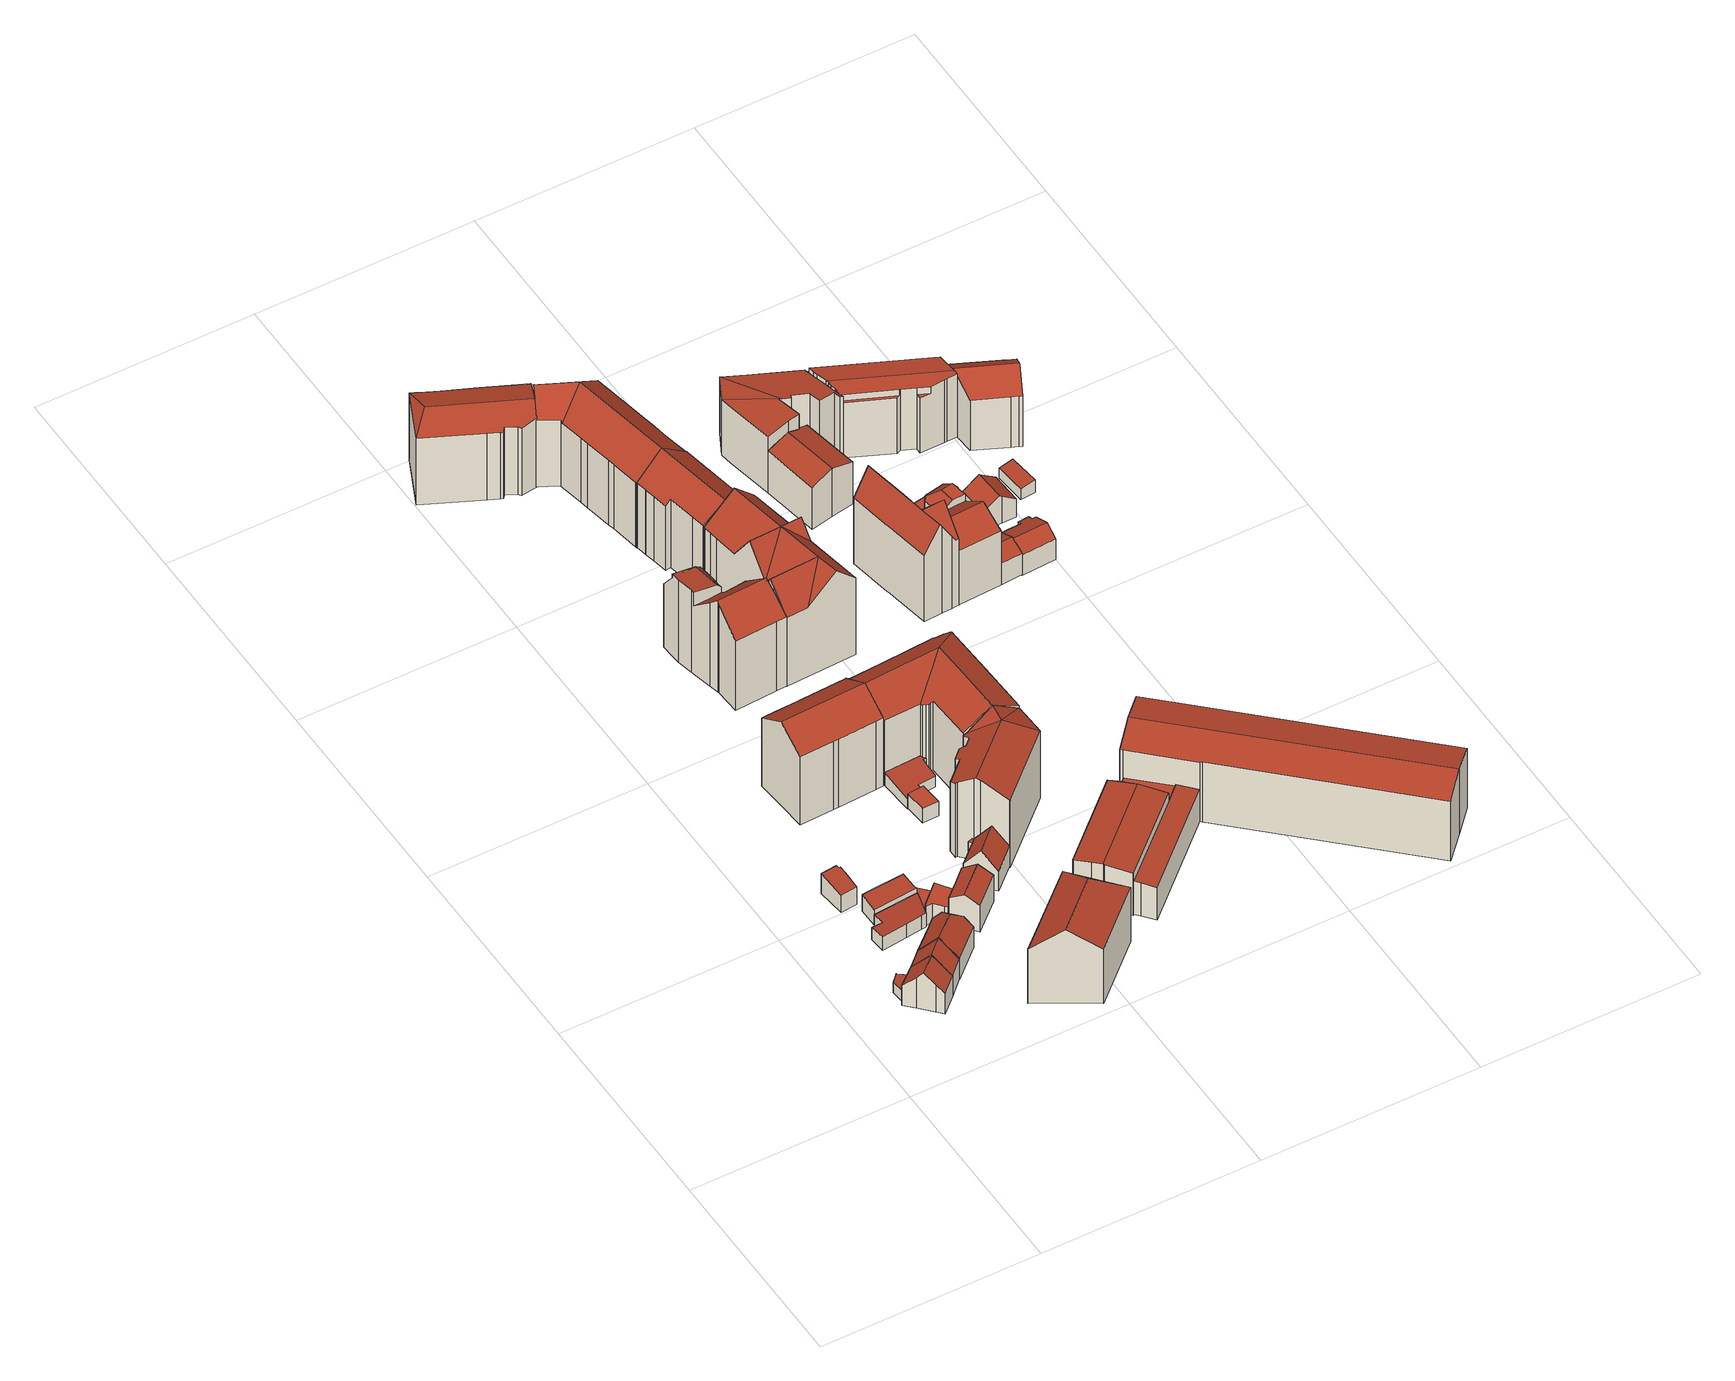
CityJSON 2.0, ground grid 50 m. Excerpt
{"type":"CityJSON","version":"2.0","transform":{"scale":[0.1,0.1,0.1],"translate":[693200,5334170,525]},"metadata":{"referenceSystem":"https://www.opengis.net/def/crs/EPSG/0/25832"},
"CityObjects":{
"building1":{"type":"Building","attributes":{"Gemeindeschluessel":"09162000","HoeheDach":"529.646","HoeheGrund":"526.430","Methode":"1000","NiedrigsteTraufeDesGebaeudes":"529.158","Geometrietyp2DReferenz":"3000","function":"31001_2000","roofType":"1000","measuredHeight":3.22},"geometry":[{"type":"MultiSurface","lod":"2","boundaries":[[[0,1,2,3,4,5,6]],[[7,2,1,8]],[[3,2,7,9,10,4]],[[8,1,0,11]],[[6,5,4,10,12,13]],[[11,0,6,13]],[[8,11,13,12,10,9,7]]],"semantics":{"surfaces":[{"type":"RoofSurface"},{"type":"WallSurface"},{"type":"GroundSurface"}],"values":[0,1,1,1,1,1,2]}}]},
"building2":{"type":"Building","attributes":{"Gemeindeschluessel":"09162000","HoeheDach":"536.609","HoeheGrund":"526.480","Methode":"1000","NiedrigsteTraufeDesGebaeudes":"531.897","Geometrietyp2DReferenz":"3000","function":"31001_1000","roofType":"3100","measuredHeight":10.13,"storeysAboveGround":2},"geometry":[{"type":"MultiSurface","lod":"2","boundaries":[[[14,15,16,17,18,19]],[[20,21,22,23,16,15,14,24]],[[25,26,21,20,24,27]],[[28,29,30,26,25,27,19,18,17,31,32]],[[33,34,35,23,22]],[[30,29,33,22,21,26]],[[27,24,14,19]],[[35,32,31,17,16,23]],[[32,35,34,28]],[[28,34,33,29]]],"semantics":{"surfaces":[{"type":"WallSurface"},{"type":"RoofSurface"},{"type":"GroundSurface"}],"values":[0,1,0,2,1,0,0,0,0,0]}}]},
"building3":{"type":"Building","attributes":{"Gemeindeschluessel":"09162000","HoeheDach":"536.903","HoeheGrund":"526.520","Methode":"1000","NiedrigsteTraufeDesGebaeudes":"532.028","Geometrietyp2DReferenz":"3000","function":"31001_1000","roofType":"3100","measuredHeight":10.38,"storeysAboveGround":2},"geometry":[{"type":"MultiSurface","lod":"2","boundaries":[[[36,37,38,39,40,41]],[[42,41,40,43,44]],[[32,45,17,46,39,38,37]],[[35,36,41,42]],[[45,32,35,42,44,17]],[[37,36,35,32]],[[17,44,43,46]],[[46,43,40,39]]],"semantics":{"surfaces":[{"type":"WallSurface"},{"type":"RoofSurface"},{"type":"GroundSurface"}],"values":[0,1,2,1,0,0,0,0]}}]},
"building4":{"type":"Building","attributes":{"Gemeindeschluessel":"09162000","HoeheDach":"531.760","HoeheGrund":"526.200","Methode":"1000","NiedrigsteTraufeDesGebaeudes":"531.027","Geometrietyp2DReferenz":"3000","function":"31001_2000","roofType":"1000","measuredHeight":5.56},"geometry":[{"type":"MultiSurface","lod":"2","boundaries":[[[47,48,49,50]],[[51,52,53,54,55,56,49,48]],[[57,47,50,58,59,60,61,62]],[[53,52,62,61,60,54]],[[56,55,54,60,59,58]],[[57,51,48,47]],[[50,49,56,58]],[[62,52,51,57]]],"semantics":{"surfaces":[{"type":"WallSurface"},{"type":"RoofSurface"},{"type":"GroundSurface"}],"values":[0,1,2,0,0,0,0,0]}}]},
"building5":{"type":"Building","attributes":{"Gemeindeschluessel":"09162000","HoeheDach":"536.890","HoeheGrund":"526.455","Methode":"2000","NiedrigsteTraufeDesGebaeudes":"532.142","Geometrietyp2DReferenz":"3000","function":"31001_1000","roofType":"3300","measuredHeight":10.44,"storeysAboveGround":2},"geometry":[{"type":"MultiSurface","lod":"2","boundaries":[[[63,64,65,66]],[[67,68,63,66]],[[67,69,70,71,68]],[[72,73,74,75]],[[74,73,76,77]],[[71,70,78,79]],[[40,72,75,39]],[[72,40,80,79,78,76,73]],[[63,68,71,79,80,64]],[[65,39,75,74,77,69,67,66]],[[65,64,80,40,39]],[[69,77,76,78,70]]],"semantics":{"surfaces":[{"type":"WallSurface"},{"type":"RoofSurface"},{"type":"GroundSurface"}],"values":[0,0,0,0,0,1,0,1,1,2,0,0]}}]},
"building6":{"type":"Building","attributes":{"Gemeindeschluessel":"09162000","HoeheDach":"530.063","HoeheGrund":"526.260","Methode":"2000","NiedrigsteTraufeDesGebaeudes":"529.186","Geometrietyp2DReferenz":"3000","function":"31001_2000","roofType":"1000","measuredHeight":3.8},"geometry":[{"type":"MultiSurface","lod":"2","boundaries":[[[81,82,83,84]],[[85,86,82,81]],[[87,88,89,90]],[[91,92,93,94]],[[95,96,88,87]],[[86,89,88,96,97,98,93,92,83,82]],[[90,89,86,85]],[[84,83,92,91]],[[94,93,98,99]],[[81,84,91,94,99,100,95,87,90,85]],[[99,98,97,100]],[[100,97,96,95]]],"semantics":{"surfaces":[{"type":"WallSurface"},{"type":"RoofSurface"},{"type":"GroundSurface"}],"values":[0,0,0,0,0,1,0,0,0,2,0,0]}}]},
"building7":{"type":"Building","attributes":{"Gemeindeschluessel":"09162000","HoeheDach":"530.983","HoeheGrund":"526.450","Methode":"2000","NiedrigsteTraufeDesGebaeudes":"530.486","Geometrietyp2DReferenz":"3000","function":"31001_2000","roofType":"1000","measuredHeight":4.53},"geometry":[{"type":"MultiSurface","lod":"2","boundaries":[[[101,102,103,104,105,106]],[[107,108,109,110,103,102,101,111]],[[109,108,112,113,114,110]],[[115,116,106,105,104,114,113,112]],[[111,101,106,116]],[[116,115,112,108,107,111]],[[104,103,110,114]]],"semantics":{"surfaces":[{"type":"WallSurface"},{"type":"RoofSurface"},{"type":"GroundSurface"}],"values":[0,1,0,2,0,0,0]}}]},
"building8":{"type":"Building","attributes":{"Gemeindeschluessel":"09162000","HoeheDach":"529.460","HoeheGrund":"526.640","Methode":"2000","NiedrigsteTraufeDesGebaeudes":"529.460","Geometrietyp2DReferenz":"3000","function":"31001_1000","roofType":"1000","measuredHeight":2.82},"geometry":[{"type":"MultiSurface","lod":"2","boundaries":[[[117,118,119,120]],[[120,119,121,122]],[[123,124,125,126,127,128]],[[118,129,127,126,125,121,119]],[[122,121,125,124]],[[120,122,124,123,128,130,117]],[[129,118,117,130,128,127]]],"semantics":{"surfaces":[{"type":"WallSurface"},{"type":"RoofSurface"},{"type":"GroundSurface"}],"values":[0,0,0,1,0,2,0]}}]},
"building9":{"type":"Building","attributes":{"Gemeindeschluessel":"09162000","HoeheDach":"531.850","HoeheGrund":"526.590","Methode":"2000","NiedrigsteTraufeDesGebaeudes":"531.850","Geometrietyp2DReferenz":"3000","function":"31001_1000","roofType":"1000","measuredHeight":5.26,"storeysAboveGround":2},"geometry":[{"type":"MultiSurface","lod":"2","boundaries":[[[131,132,133,120]],[[134,135,136,137]],[[138,139,140,141,136,135,142,143,133,132]],[[137,136,141,144]],[[131,145,146,139,138,132]],[[133,143,142,117,147,120]],[[117,142,135,134]],[[144,141,140,148]],[[137,144,148,146,145,131,120,147,117,134]],[[148,140,139,146]]],"semantics":{"surfaces":[{"type":"WallSurface"},{"type":"RoofSurface"},{"type":"GroundSurface"}],"values":[0,0,1,0,0,0,0,0,2,0]}}]},
"building10":{"type":"Building","attributes":{"Gemeindeschluessel":"09162000","HoeheDach":"536.000","HoeheGrund":"526.670","Methode":"2000","NiedrigsteTraufeDesGebaeudes":"533.998","Geometrietyp2DReferenz":"3000","function":"31001_1000","roofType":"3100","measuredHeight":9.33,"storeysAboveGround":2},"geometry":[{"type":"MultiSurface","lod":"2","boundaries":[[[149,150,151,152]],[[153,154,155,151,150]],[[156,157,158,159,160,161]],[[162,163,156,161,164,153,150,149]],[[157,156,163,162,149,152,165,166,158]],[[164,161,160,159,154,153]],[[152,151,155,165]],[[154,159,158,166,165,155]]],"semantics":{"surfaces":[{"type":"WallSurface"},{"type":"RoofSurface"},{"type":"GroundSurface"}],"values":[0,1,0,0,2,1,0,0]}}]},
"building11":{"type":"Building","attributes":{"Gemeindeschluessel":"09162000","HoeheDach":"547.080","HoeheGrund":"526.710","Methode":"2000","NiedrigsteTraufeDesGebaeudes":"541.735","Geometrietyp2DReferenz":"3000","function":"31001_1000","roofType":"3200","measuredHeight":20.37,"storeysAboveGround":5},"geometry":[{"type":"MultiSurface","lod":"2","boundaries":[[[167,168,169,170]],[[171,172,168,167]],[[173,174,172,175,176]],[[177,170,169,173,176,178]],[[174,168,172]],[[178,176,175,179]],[[169,168,174,173]],[[172,171,179,175]],[[170,177,178,179,171,167]]],"semantics":{"surfaces":[{"type":"WallSurface"},{"type":"RoofSurface"},{"type":"GroundSurface"}],"values":[0,0,1,0,1,0,1,0,2]}}]},
"building12":{"type":"Building","attributes":{"Gemeindeschluessel":"09162000","HoeheDach":"549.164","HoeheGrund":"525.960","Methode":"1000","NiedrigsteTraufeDesGebaeudes":"544.907","Geometrietyp2DReferenz":"3000","function":"31001_1000","roofType":"3100","measuredHeight":23.2,"storeysAboveGround":7},"geometry":[{"type":"MultiSurface","lod":"2","boundaries":[[[180,181,182,183,184,185,186,187]],[[188,187,186,185,189,190,191,192,193,194]],[[195,191,190,196]],[[197,198,199,200]],[[190,189,185,184,201,196]],[[200,199,202,203]],[[202,199,198,204,180,187,188]],[[205,192,191,195]],[[206,193,192,205]],[[181,180,204,207]],[[208,194,193,206]],[[207,197,200,203,209,208,206,205,195,196,201,184,183,182,181]],[[209,203,202,188,194,208]],[[207,204,198,197]]],"semantics":{"surfaces":[{"type":"WallSurface"},{"type":"RoofSurface"},{"type":"GroundSurface"}],"values":[0,1,0,0,0,0,1,0,0,0,0,2,0,0]}}]},
"building13":{"type":"Building","attributes":{"Gemeindeschluessel":"09162000","HoeheDach":"536.670","HoeheGrund":"526.610","Methode":"2000","NiedrigsteTraufeDesGebaeudes":"532.106","Geometrietyp2DReferenz":"3000","function":"31001_1000","roofType":"3100","measuredHeight":10.06,"storeysAboveGround":2},"geometry":[{"type":"MultiSurface","lod":"2","boundaries":[[[210,211,212,213]],[[214,215,210,213,216,217,218,219]],[[213,212,220,216]],[[221,222,223,224]],[[222,219,218,217,225,223]],[[215,214,221,224,211,210]],[[216,220,225,217]],[[219,222,221,214]],[[224,223,225,220,212,211]]],"semantics":{"surfaces":[{"type":"WallSurface"},{"type":"GroundSurface"},{"type":"RoofSurface"}],"values":[0,1,0,2,0,0,0,0,2]}}]},
"building14":{"type":"Building","attributes":{"Gemeindeschluessel":"09162000","HoeheDach":"531.960","HoeheGrund":"526.660","Methode":"3100","NiedrigsteTraufeDesGebaeudes":"531.960","Geometrietyp2DReferenz":"3000","function":"31001_2000","roofType":"1000","measuredHeight":5.3},"geometry":[{"type":"MultiSurface","lod":"2","boundaries":[[[226,227,228,229]],[[226,229,230,231]],[[229,228,232,230]],[[228,227,233,232]],[[230,232,233,231]],[[227,226,231,233]]],"semantics":{"surfaces":[{"type":"RoofSurface"},{"type":"WallSurface"},{"type":"GroundSurface"}],"values":[0,1,1,1,2,1]}}]},
"building15":{"type":"Building","attributes":{"Gemeindeschluessel":"09162000","HoeheDach":"530.156","HoeheGrund":"526.170","Methode":"1000","NiedrigsteTraufeDesGebaeudes":"530.156","Geometrietyp2DReferenz":"3000","function":"31001_2000","roofType":"1000","measuredHeight":3.99,"storeysAboveGround":1},"geometry":[{"type":"MultiSurface","lod":"2","boundaries":[[[234,235,236,237,238,239]],[[234,239,240,241,242,235]],[[239,238,243,240]],[[238,237,236,244,245,243]],[[240,243,245,241]],[[244,236,235,242,241,245]]],"semantics":{"surfaces":[{"type":"WallSurface"},{"type":"GroundSurface"},{"type":"RoofSurface"}],"values":[0,1,0,2,0,0]}}]},
"building16":{"type":"Building","attributes":{"Gemeindeschluessel":"09162000","HoeheDach":"528.887","HoeheGrund":"526.710","Methode":"3100","NiedrigsteTraufeDesGebaeudes":"528.887","Geometrietyp2DReferenz":"3000","function":"31001_2000","roofType":"1000","measuredHeight":2.18},"geometry":[{"type":"MultiSurface","lod":"2","boundaries":[[[246,247,248,249]],[[250,246,249,251]],[[252,247,246,250,253]],[[253,250,251,254]],[[254,251,249,248,255]],[[252,253,254,255]],[[247,252,255,248]]],"semantics":{"surfaces":[{"type":"WallSurface"},{"type":"RoofSurface"},{"type":"GroundSurface"}],"values":[0,0,1,0,2,0,0]}}]},
"building17":{"type":"Building","attributes":{"Gemeindeschluessel":"09162000","HoeheDach":"550.960","HoeheGrund":"525.850","Methode":"2000","NiedrigsteTraufeDesGebaeudes":"543.455","Geometrietyp2DReferenz":"3000","function":"31001_1000","roofType":"3100","measuredHeight":25.11,"storeysAboveGround":5},"geometry":[{"type":"MultiSurface","lod":"2","boundaries":[[[256,257,258,259,260]],[[259,258,261,262,263,264,265,260]],[[266,267,268,269]],[[270,271,272,273]],[[274,275,276,277]],[[270,273,278,279,280,281,282,283,284,285,265,264,263,262,286,274,277,287,266,269,288,289,290,291,292,293]],[[288,294,295,289]],[[292,296,297,293]],[[298,299,300,301,302,303,304,305]],[[280,279,306,307,308,281]],[[283,309,310,284]],[[310,309,305,304,303,257,311]],[[256,311,257]],[[269,268,294,288]],[[303,302,276,275,312,261,258,257]],[[293,297,271,270]],[[274,286,262,261,312,275]],[[273,272,313,278]],[[285,284,310,311,256,260,265]],[[291,314,296,292]],[[308,307,315,295,294,268,267,301,300,299,298]],[[306,313,272,271,297,296,314,315,307]],[[314,291,290,289,295,315]],[[282,281,308,298,305,309,283]],[[301,267,266,287,277,276,302]],[[278,313,306,279]]],"semantics":{"surfaces":[{"type":"RoofSurface"},{"type":"WallSurface"},{"type":"GroundSurface"}],"values":[0,1,1,1,1,2,1,1,1,1,1,0,1,1,0,1,1,1,1,1,0,0,1,1,1,1]}}]},
"building18":{"type":"Building","attributes":{"Gemeindeschluessel":"09162000","HoeheDach":"529.736","HoeheGrund":"525.980","Methode":"1000","NiedrigsteTraufeDesGebaeudes":"528.786","Geometrietyp2DReferenz":"3000","function":"31001_2000","roofType":"1000","measuredHeight":3.76},"geometry":[{"type":"MultiSurface","lod":"2","boundaries":[[[316,317,318,319]],[[320,321,322,323,324,325]],[[326,327,317,316]],[[328,329,330,331]],[[332,325,324,323,330,329,333,334,318,317,327,335,336,337]],[[337,336,335,338,339,340]],[[341,320,325,332,337,340]],[[319,342,343,328,331,322,321,320,341,340,339,338,326,316]],[[343,333,329,328]],[[338,335,327,326]],[[334,333,343,342,319,318]],[[331,330,323,322]]],"semantics":{"surfaces":[{"type":"WallSurface"},{"type":"RoofSurface"},{"type":"GroundSurface"}],"values":[0,0,0,0,1,0,0,2,0,0,0,0]}}]},
"building19":{"type":"Building","attributes":{"Gemeindeschluessel":"09162000","HoeheDach":"549.089","HoeheGrund":"526.210","Methode":"2000","NiedrigsteTraufeDesGebaeudes":"544.552","Geometrietyp2DReferenz":"3000","function":"31001_1000","roofType":"3100","measuredHeight":22.88,"storeysAboveGround":5},"geometry":[{"type":"MultiSurface","lod":"2","boundaries":[[[344,345,346,347]],[[348,349,350,351]],[[346,345,352,353,354,355]],[[356,357,358,359,360,361,362,363,364,365]],[[366,367,368,369]],[[351,350,370,371]],[[371,370,372,373]],[[361,360,353,374]],[[353,360,354]],[[375,347,346,355,376,377]],[[378,379,369,368,380,381,356,365]],[[382,352,345,344]],[[382,344,347,375,377,383,384,348,351,371,373,385,386,366,369,379,378,365,364,363,362,361,374]],[[349,387,388,376,355,354,358,357,356,381,380,368,367,389,390,372,370,350]],[[383,377,376,388,387,384]],[[360,359,354]],[[384,387,349,348]],[[385,390,389,386]],[[386,389,367,366]],[[374,353,352,382]],[[373,372,390,385]],[[354,359,358]]],"semantics":{"surfaces":[{"type":"WallSurface"},{"type":"RoofSurface"},{"type":"GroundSurface"}],"values":[0,0,1,0,0,0,0,0,1,0,0,0,2,1,0,1,0,0,0,0,0,1]}}]},
"building20":{"type":"Building","attributes":{"Gemeindeschluessel":"09162000","HoeheDach":"546.200","HoeheGrund":"525.470","Methode":"2000","NiedrigsteTraufeDesGebaeudes":"543.944","Geometrietyp2DReferenz":"3000","function":"31001_1000","roofType":"3200","measuredHeight":20.73,"storeysAboveGround":5},"geometry":[{"type":"MultiSurface","lod":"2","boundaries":[[[391,392,393,394]],[[395,396,397,398]],[[399,400,401,402]],[[394,393,400,399]],[[403,404,405,406]],[[407,408,409,410]],[[411,412,413,414]],[[402,415,407,410,416,417,403,406,418,395,398,419,420,421,411,414,391,394,399]],[[417,422,404,403]],[[397,396,423,405,404,422,424,409,408,425,426,427]],[[406,405,423,418]],[[407,415,402,401,425,408]],[[420,428,429,421]],[[418,423,396,395]],[[427,428,420,419]],[[398,397,427,419]],[[426,428,427]],[[414,413,392,391]],[[421,429,412,411]],[[417,416,410,409,424,422]],[[425,401,400,393,392,413,412,429,428,426]]],"semantics":{"surfaces":[{"type":"WallSurface"},{"type":"GroundSurface"},{"type":"RoofSurface"}],"values":[0,0,0,0,0,0,0,1,0,2,0,0,0,0,0,0,2,0,0,0,2]}}]},
"building21":{"type":"Building","attributes":{"Gemeindeschluessel":"09162000","HoeheDach":"548.995","HoeheGrund":"525.980","Methode":"2000","NiedrigsteTraufeDesGebaeudes":"543.983","Geometrietyp2DReferenz":"3000","function":"31001_9998","roofType":"3100","measuredHeight":23.02,"storeysAboveGround":5},"geometry":[{"type":"MultiSurface","lod":"2","boundaries":[[[430,431,432,433]],[[434,435,436,437]],[[340,339,338,438,439,440]],[[441,442,443,444,445,446]],[[447,448,449,450]],[[451,452,453,316]],[[454,455,456,457]],[[433,432,435,434]],[[458,454,457,459,451,316,326,460,338,339,340,181,461,184,447,450,462,463,464,465,430,433,434,437,466,445,444,443]],[[467,468,453,452,469,456,455,470,471,472,438]],[[463,473,474,464]],[[340,440,475,181]],[[471,470,442,441,446,476,472]],[[475,440,439,438,472,477,478]],[[464,474,479,465]],[[460,326,468,467,438,338]],[[454,458,443,442,470,455]],[[449,480,473,463,462,450]],[[457,456,469,459]],[[478,477,472,476,436,435,432,431,479,474,473,480,449,448,481]],[[459,469,452,451]],[[316,453,468,326]],[[461,181,475,478,481,184]],[[465,479,431,430]],[[184,481,448,447]],[[446,445,466,437,436,476]]],"semantics":{"surfaces":[{"type":"WallSurface"},{"type":"GroundSurface"},{"type":"RoofSurface"}],"values":[0,0,0,0,0,0,0,0,1,2,0,0,2,2,0,0,0,0,0,2,0,0,0,0,0,0]}}]},
"building22":{"type":"Building","attributes":{"Gemeindeschluessel":"09162000","HoeheDach":"538.916","HoeheGrund":"526.570","Methode":"2000","NiedrigsteTraufeDesGebaeudes":"535.500","Geometrietyp2DReferenz":"3000","function":"31001_9998","roofType":"3100","measuredHeight":12.35,"storeysAboveGround":3},"geometry":[{"type":"MultiSurface","lod":"2","boundaries":[[[482,483,484,485]],[[486,487,488,489]],[[485,484,490,491]],[[489,488,492,493]],[[494,495,496,497]],[[495,498,499,500]],[[501,493,492,500,499,502,503]],[[504,494,497,505,506]],[[489,493,501,503,507,508,509,510,482,485,491,511,512,513,486]],[[514,506,505,512,511]],[[492,488,487,496,495,500]],[[507,515,516,508]],[[509,517,518,510]],[[491,490,514,511]],[[516,515,502,499,498,519,517]],[[510,518,483,482]],[[503,502,515,507]],[[519,498,495,494,504,506,514]],[[497,496,487,486,513,512,505]],[[508,516,517,509]],[[483,518,517,519,514,490,484]]],"semantics":{"surfaces":[{"type":"WallSurface"},{"type":"RoofSurface"},{"type":"GroundSurface"}],"values":[0,0,0,0,0,0,0,1,2,0,1,0,0,0,1,0,0,0,0,0,1]}}]},
"building23":{"type":"Building","attributes":{"Gemeindeschluessel":"09162000","HoeheDach":"551.470","HoeheGrund":"525.843","Methode":"2000","NiedrigsteTraufeDesGebaeudes":"544.079","Geometrietyp2DReferenz":"3000","function":"31001_9998","roofType":"3100","measuredHeight":25.63,"storeysAboveGround":5},"geometry":[{"type":"MultiSurface","lod":"2","boundaries":[[[520,521,522]],[[523,524,525,526]],[[527,528,521]],[[529,530,531,525,524,532,533,534,535,536,537,538,539]],[[529,540,541,530]],[[534,542,543,535]],[[524,523,544,545,520,522,546,532]],[[547,548,544,523,526,549]],[[537,550,551,538]],[[540,529,539,552,553,554]],[[545,544,548,521]],[[548,553,552,527,521]],[[547,541,540,554,548]],[[545,521,520]],[[538,551,555,528,527,552,539]],[[533,556,542,534]],[[531,549,526,525]],[[536,557,550,537]],[[536,535,543,558,557]],[[532,546,556,533]],[[531,530,541,547,549]],[[521,555,551,550,557,558]],[[528,555,521]],[[521,558,543,542,556,546,522]],[[553,548,554]]],"semantics":{"surfaces":[{"type":"RoofSurface"},{"type":"WallSurface"},{"type":"GroundSurface"}],"values":[0,1,0,2,1,1,1,0,1,1,0,0,0,0,1,1,1,1,1,1,1,0,0,0,0]}}]},
"building24":{"type":"Building","attributes":{"Gemeindeschluessel":"09162000","HoeheDach":"549.225","HoeheGrund":"526.041","Methode":"1000","NiedrigsteTraufeDesGebaeudes":"543.773","Geometrietyp2DReferenz":"3000","function":"31001_1000","roofType":"3100","measuredHeight":23.18,"storeysAboveGround":6},"geometry":[{"type":"MultiSurface","lod":"2","boundaries":[[[559,560,561,562]],[[563,564,565,566,567]],[[568,569,570,564,563]],[[571,572,573,574]],[[575,576,577,578]],[[562,561,572,571]],[[579,580,581,582]],[[583,584,560,559]],[[574,573,580,579]],[[585,566,565,586]],[[569,575,578,583,559,562,571,574,579,582,585,586,570]],[[564,570,586,565]],[[578,577,584,583]],[[563,567,581,580,573,572,561,560,584,577,576,568]],[[585,582,581,567,566]],[[569,568,576,575]]],"semantics":{"surfaces":[{"type":"WallSurface"},{"type":"RoofSurface"},{"type":"GroundSurface"}],"values":[0,1,0,0,0,0,0,0,0,0,2,0,0,1,0,0]}}]},
"building25":{"type":"Building","attributes":{"Gemeindeschluessel":"09162000","HoeheDach":"549.231","HoeheGrund":"525.820","Methode":"2000","NiedrigsteTraufeDesGebaeudes":"543.625","Geometrietyp2DReferenz":"3000","function":"31001_1000","roofType":"3100","measuredHeight":23.41,"storeysAboveGround":6},"geometry":[{"type":"MultiSurface","lod":"2","boundaries":[[[587,588,589,590]],[[591,592,593,594]],[[587,590,595,596,597,598,599,600,601,602,591,594,603,604,605,606,607,608]],[[599,609,610,600]],[[595,611,612,596]],[[603,613,614,604]],[[607,615,616,608]],[[597,617,618,598]],[[606,619,615,607]],[[596,612,617,597]],[[594,593,613,603]],[[567,616,615,619,620,614,613,621]],[[604,614,620,605]],[[591,602,622,623,592]],[[621,613,593,592,623]],[[599,598,618,624,609]],[[600,610,625,601]],[[587,608,616,567,588]],[[618,617,612,611,589,588,567,621,624]],[[590,589,611,595]],[[609,624,621,623,622,625,610]],[[605,620,619,606]],[[601,625,622,602]]],"semantics":{"surfaces":[{"type":"WallSurface"},{"type":"GroundSurface"},{"type":"RoofSurface"}],"values":[0,0,1,0,0,0,0,0,0,0,0,2,0,0,2,0,0,0,2,0,2,0,0]}}]},
"building26":{"type":"Building","attributes":{"Gemeindeschluessel":"09162000","HoeheDach":"550.623","HoeheGrund":"525.870","Methode":"2000","NiedrigsteTraufeDesGebaeudes":"544.107","Geometrietyp2DReferenz":"3000","function":"31001_9998","roofType":"3100","measuredHeight":24.75,"storeysAboveGround":6},"geometry":[{"type":"MultiSurface","lod":"2","boundaries":[[[626,627,628,629,630,631,632,633]],[[634,635,636,637,638,639,640,641]],[[642,643,637,636,635,644]],[[645,646,647,648,649,650,651,652]],[[626,633,653,654]],[[647,655,656,654,653,657,658,648]],[[630,629,659,638,637,643]],[[660,661,662,663,664,665]],[[651,666,660,665,667,652]],[[650,649,648,658,657,644,668,666,651]],[[659,629,628,627,626,654,656,655,647,646,645,652,667,665,664,663,669,670,671,641,640,639,638]],[[668,644,635,634,672,673,674,662,661,660,666]],[[657,653,633,632,644]],[[663,662,674,669]],[[632,631,630,643,642,644]],[[673,672,634,641,671,670,669,674]]],"semantics":{"surfaces":[{"type":"WallSurface"},{"type":"RoofSurface"},{"type":"GroundSurface"}],"values":[0,0,1,0,0,0,0,0,0,1,2,1,1,0,1,0]}}]},
"building27":{"type":"Building","attributes":{"Gemeindeschluessel":"09162000","HoeheDach":"539.390","HoeheGrund":"525.970","Methode":"1000","NiedrigsteTraufeDesGebaeudes":"537.632","Geometrietyp2DReferenz":"3000","function":"31001_9998","roofType":"3100","measuredHeight":13.42,"storeysAboveGround":4},"geometry":[{"type":"MultiSurface","lod":"2","boundaries":[[[675,676,677,678,679,680]],[[681,682,683,684,685]],[[686,687,688,689]],[[690,681,685,691]],[[692,677,676,682]],[[692,682,681,690]],[[685,684,683,687,686,693,694,691]],[[682,676,675,680,695,696,688,687,683]],[[692,690,691,694,693,686,689,697,698,679,678,677]],[[697,689,688,696,695,698]],[[698,695,680,679]]],"semantics":{"surfaces":[{"type":"WallSurface"},{"type":"RoofSurface"},{"type":"GroundSurface"}],"values":[0,1,0,0,0,0,0,1,2,0,0]}}]},
"building28":{"type":"Building","attributes":{"name":"Mittelschule München, Wörthstraße 2","Gemeindeschluessel":"09162000","HoeheDach":"544.769","HoeheGrund":"526.563","Methode":"1000","NiedrigsteTraufeDesGebaeudes":"543.146","Geometrietyp2DReferenz":"3000","function":"31001_3020","roofType":"3100","measuredHeight":18.21,"storeysAboveGround":4},"geometry":[{"type":"MultiSurface","lod":"2","boundaries":[[[699,700,701,702,703,704,705]],[[700,706,707,708,709,701]],[[710,711,712,713,486,714,715,716,717,718,719,720]],[[486,704,703,714]],[[716,701,709,717]],[[713,705,704,486]],[[714,703,702,715]],[[710,700,699,711]],[[720,706,700,710]],[[717,709,708,718]],[[699,705,713,712,711]],[[715,702,701,716]],[[718,708,707,719]],[[719,707,706,720]]],"semantics":{"surfaces":[{"type":"RoofSurface"},{"type":"GroundSurface"},{"type":"WallSurface"}],"values":[0,0,1,2,2,2,2,2,2,2,2,2,2,2]}}]},
"building29":{"type":"Building","attributes":{"Gemeindeschluessel":"09162000","HoeheDach":"544.990","HoeheGrund":"525.960","Methode":"2000","NiedrigsteTraufeDesGebaeudes":"540.386","Geometrietyp2DReferenz":"3000","function":"31001_9998","roofType":"3100","measuredHeight":19.03,"storeysAboveGround":4},"geometry":[{"type":"MultiSurface","lod":"2","boundaries":[[[721,722,723,724,725,726,727]],[[728,729,730,731]],[[732,733,734,735,736,737,738,739]],[[740,721,727,741,742,743]],[[744,745,746,747]],[[748,749,750,751]],[[752,722,721,740,753]],[[751,750,745,744]],[[754,723,722,752,753,755,730,729,756]],[[741,757,758,759,760,742]],[[745,750,749,754,756,746]],[[746,756,729,728,761,747]],[[749,748,762,724,723,754]],[[747,761,728,731,763,764,739,738,737,736,765,759,758,757,726,725,724,762,748,751,744]],[[735,766,760,759,765,736]],[[767,768,769,753,740,743,734,733,732]],[[764,763,731,730,755,769,768,767,732,739]],[[769,755,753]],[[743,742,760,766,735,734]],[[757,741,727,726]]],"semantics":{"surfaces":[{"type":"WallSurface"},{"type":"RoofSurface"},{"type":"GroundSurface"}],"values":[0,0,0,1,0,0,0,0,1,0,1,0,0,2,0,1,0,0,1,0]}}]},
"building30":{"type":"Building","attributes":{"Gemeindeschluessel":"09162000","HoeheDach":"542.991","HoeheGrund":"526.080","Methode":"2000","NiedrigsteTraufeDesGebaeudes":"541.585","Geometrietyp2DReferenz":"3000","function":"31001_9998","roofType":"1000","measuredHeight":16.91,"storeysAboveGround":4},"geometry":[{"type":"MultiSurface","lod":"2","boundaries":[[[770,771,772,773]],[[774,775,776,777]],[[778,779,780,781]],[[779,776,775,782,783,784,785,786,787,788,789,790,791,792,793,794,795,796,797,798,780]],[[799,800,801,802]],[[798,797,803,804,805,780]],[[803,797,796,806]],[[807,801,800,808,770,773,778,781]],[[809,789,788,810]],[[811,812,777,776,779,778,773,772]],[[810,813,814,815,816,817,818,774,777,812,811,772,771,819,799,802,820,821,805,804,803,806,822,823,824,825,826,827,809]],[[823,794,793,824]],[[771,770,808,819]],[[825,792,791,826]],[[806,796,795,822]],[[822,795,794,823]],[[813,810,788,787,786,814]],[[790,789,809,827,826,791]],[[824,793,792,825]],[[817,816,784,783,782,818]],[[821,781,780,805]],[[820,802,801,807,781,821]],[[818,782,775,774]],[[819,808,800,799]],[[816,815,814,786,785,784]]],"semantics":{"surfaces":[{"type":"WallSurface"},{"type":"RoofSurface"},{"type":"GroundSurface"}],"values":[0,0,1,1,0,0,0,1,0,0,2,0,0,0,0,0,0,0,0,0,0,0,0,0,0]}}]},
"building31":{"type":"Building","attributes":{"Gemeindeschluessel":"09162000","HoeheDach":"533.257","HoeheGrund":"525.950","Methode":"1000","NiedrigsteTraufeDesGebaeudes":"533.257","Geometrietyp2DReferenz":"3000","function":"31001_9998","roofType":"1000","measuredHeight":7.31,"storeysAboveGround":2},"geometry":[{"type":"MultiSurface","lod":"2","boundaries":[[[828,829,830,831]],[[832,833,834,835]],[[828,831,836,837,838,839,840,832,835]],[[841,842,843,840,839,838]],[[837,844,841,838]],[[837,836,831,830,845,844]],[[844,845,830,829,834,833,843,842,841]],[[840,843,833,832]],[[835,834,829,828]]],"semantics":{"surfaces":[{"type":"WallSurface"},{"type":"GroundSurface"},{"type":"RoofSurface"}],"values":[0,0,1,0,0,0,2,0,0]}}]},
"building32":{"type":"Building","attributes":{"Gemeindeschluessel":"09162000","HoeheDach":"533.647","HoeheGrund":"526.000","Methode":"2000","NiedrigsteTraufeDesGebaeudes":"531.874","Geometrietyp2DReferenz":"3000","function":"31001_1000","roofType":"3100","measuredHeight":7.65,"storeysAboveGround":2},"geometry":[{"type":"MultiSurface","lod":"2","boundaries":[[[846,847,848,849,850]],[[851,852,853,854]],[[855,748,856,854,853,857,724]],[[724,857,858,859]],[[859,858,860,861]],[[744,847,846,751]],[[856,850,849,851,854]],[[862,751,846,850,856,748]],[[744,751,862,748,855,724,859,861,863,864,865]],[[865,848,847,744]],[[853,852,860,858,857]],[[848,865,864,863,861,860,852,851,849]]],"semantics":{"surfaces":[{"type":"RoofSurface"},{"type":"WallSurface"},{"type":"GroundSurface"}],"values":[0,1,1,1,1,1,0,1,2,1,0,1]}}]},
"building33":{"type":"Building","attributes":{"Gemeindeschluessel":"09162000","HoeheDach":"529.304","HoeheGrund":"525.920","Methode":"1000","NiedrigsteTraufeDesGebaeudes":"528.485","Geometrietyp2DReferenz":"3000","function":"31001_2000","roofType":"2100","measuredHeight":3.38,"storeysAboveGround":1},"geometry":[{"type":"MultiSurface","lod":"2","boundaries":[[[866,867,868,869,870,871]],[[872,873,874,835]],[[874,873,871,870,869,875,876]],[[835,874,876,832]],[[875,869,868,877,832,876]],[[867,866,872,835,832,877,868]],[[866,871,873,872]]],"semantics":{"surfaces":[{"type":"WallSurface"},{"type":"RoofSurface"},{"type":"GroundSurface"}],"values":[0,0,1,0,0,2,0]}}]},
"building34":{"type":"Building","attributes":{"Gemeindeschluessel":"09162000","HoeheDach":"528.780","HoeheGrund":"525.960","Methode":"2000","NiedrigsteTraufeDesGebaeudes":"528.780","Geometrietyp2DReferenz":"3000","function":"31001_2000","roofType":"1000","measuredHeight":2.82,"storeysAboveGround":1},"geometry":[{"type":"MultiSurface","lod":"2","boundaries":[[[878,879,880,859,881,861]],[[882,883,724,884,885,886,887,726]],[[726,887,888,757]],[[889,890,891,892]],[[893,894,878,861]],[[895,894,893,896,892,891]],[[897,890,889,898,757,888]],[[724,899,859,880,900,884]],[[861,881,859,899,724,883,882,726,757,898,889,892,896,893]],[[887,886,885,884,900,880,879,878,894,895,891,890,897,888]]],"semantics":{"surfaces":[{"type":"WallSurface"},{"type":"GroundSurface"},{"type":"RoofSurface"}],"values":[0,0,0,0,0,0,0,0,1,2]}}]},
"building35":{"type":"Building","attributes":{"Gemeindeschluessel":"09162000","HoeheDach":"533.600","HoeheGrund":"525.824","Methode":"2000","NiedrigsteTraufeDesGebaeudes":"531.035","Geometrietyp2DReferenz":"3000","function":"31001_1000","roofType":"3100","measuredHeight":7.78,"storeysAboveGround":2},"geometry":[{"type":"MultiSurface","lod":"2","boundaries":[[[901,902,903,904,905]],[[906,907,908,909]],[[910,911,912,904,903]],[[913,902,901,914]],[[915,916,909,908]],[[917,918,919,920]],[[907,906,921,922]],[[920,919,922,921]],[[910,903,902,913]],[[917,914,901,905,918]],[[916,915,912,911]],[[917,920,921,906,909,916,911,910,913,914]],[[907,922,919,918,905,904,912,915,908]]],"semantics":{"surfaces":[{"type":"RoofSurface"},{"type":"WallSurface"},{"type":"GroundSurface"}],"values":[0,1,1,1,1,1,1,1,1,1,1,2,0]}}]},
"building36":{"type":"Building","attributes":{"Gemeindeschluessel":"09162000","HoeheDach":"533.595","HoeheGrund":"525.920","Methode":"1000","NiedrigsteTraufeDesGebaeudes":"530.837","Geometrietyp2DReferenz":"3000","function":"31001_1000","roofType":"3100","measuredHeight":7.67,"storeysAboveGround":2},"geometry":[{"type":"MultiSurface","lod":"2","boundaries":[[[923,924,925,926]],[[927,928,924,923]],[[929,930,928,927]],[[931,932,933,934,935,936]],[[937,938,932,931,936,939]],[[940,926,925,933,932,938]],[[926,940,938,937,939,941,929,927,923]],[[933,925,924,928,930,934]],[[935,934,930,929,941,939,936]]],"semantics":{"surfaces":[{"type":"WallSurface"},{"type":"RoofSurface"},{"type":"GroundSurface"}],"values":[0,0,0,1,0,0,2,1,0]}}]},
"building37":{"type":"Building","attributes":{"Gemeindeschluessel":"09162000","HoeheDach":"543.630","HoeheGrund":"525.870","Methode":"1000","NiedrigsteTraufeDesGebaeudes":"541.250","Geometrietyp2DReferenz":"3000","function":"31001_1000","roofType":"3100","measuredHeight":17.76,"storeysAboveGround":4},"geometry":[{"type":"MultiSurface","lod":"2","boundaries":[[[942,943,944]],[[945,946,947,948]],[[949,950,951,952]],[[953,954,955,956]],[[957,958,959,960,961,962]],[[949,963,964,965,950]],[[964,966,967,968,960,959,969,970,971,972,973,974,975,965]],[[976,969,959,958]],[[977,951,950,965,975,978,979]],[[953,980,977,979,981,954]],[[982,976,958,957,983,984,985,963,949,952,980,953,956,986,945,948,987,988,989,990,991]],[[985,966,964,963]],[[957,962,992,983]],[[943,971,970,944]],[[992,962,961,993]],[[990,973,972,991]],[[987,994,995,988]],[[961,960,968,993]],[[982,991,972,971,943,942]],[[948,947,994,987]],[[984,967,966,985]],[[986,996,946,945]],[[981,979,978,997]],[[989,974,973,990]],[[984,983,992,993,968,967]],[[989,988,995,997,978,975,974]],[[976,982,942,944,970,969]],[[956,955,996,986]],[[981,997,995,994,947,946,996,955,954]],[[952,951,977,980]]],"semantics":{"surfaces":[{"type":"RoofSurface"},{"type":"WallSurface"},{"type":"GroundSurface"}],"values":[0,1,1,1,1,1,0,1,0,1,2,1,1,1,0,1,1,1,1,1,1,1,1,1,1,1,1,1,0,1]}}]},
"building38":{"type":"Building","attributes":{"Gemeindeschluessel":"09162000","HoeheDach":"529.203","HoeheGrund":"525.680","Methode":"1000","NiedrigsteTraufeDesGebaeudes":"528.568","Geometrietyp2DReferenz":"3000","function":"31001_1000","roofType":"2100","measuredHeight":3.52,"storeysAboveGround":1},"geometry":[{"type":"MultiSurface","lod":"2","boundaries":[[[998,999,1000,1001,1002,1003]],[[1003,1002,1004,1005]],[[999,1006,1007,1008,1009,1000]],[[1006,999,998,1003,1005,1007]],[[1001,1000,1009,1008,1004,1002]],[[1005,1004,1008,1007]]],"semantics":{"surfaces":[{"type":"WallSurface"},{"type":"GroundSurface"},{"type":"RoofSurface"}],"values":[0,0,0,1,2,0]}}]},
"building39":{"type":"Building","attributes":{"Gemeindeschluessel":"09162000","HoeheDach":"543.860","HoeheGrund":"525.925","Methode":"2000","NiedrigsteTraufeDesGebaeudes":"539.854","Geometrietyp2DReferenz":"3000","function":"31001_1000","roofType":"3100","measuredHeight":17.93,"storeysAboveGround":4},"geometry":[{"type":"MultiSurface","lod":"2","boundaries":[[[1010,1011,1012,1013]],[[989,1014,1015,1016,988]],[[1014,1017,1018,1019,1020,1021,1022,1023,1015]],[[1024,1025,1026,1027,1028,1029,1030,989,988,1010,1013]],[[1025,1022,1021,1026]],[[1013,1012,1031,1024]],[[1030,1017,1014,989]],[[1024,1031,1023,1022,1025]],[[1015,1023,1031,1012,1011,1016]],[[1029,1018,1017,1030]],[[1027,1020,1019,1028]],[[1028,1019,1018,1029]],[[988,1016,1011,1010]],[[1026,1021,1020,1027]]],"semantics":{"surfaces":[{"type":"WallSurface"},{"type":"RoofSurface"},{"type":"GroundSurface"}],"values":[0,0,1,2,0,0,0,0,1,0,0,0,0,0]}}]}
},
"vertices":[
[118,222,46],[151,249,46],[153,251,46],[132,272,42],[132,273,42],[126,266,42],[115,255,42],[153,251,14],[151,249,14],[132,272,14],[132,273,14],[118,222,14],[126,266,14],[115,255,14],
[118,222,70],[129,230,70],[151,249,72],[151,249,15],[129,230,15],[118,222,15],[112,215,70],[131,195,99],[142,184,116],[180,218,116],[111,216,69],[112,215,15],[131,195,15],[111,216,15],[172,152,15],[159,166,15],[142,184,15],[180,218,15],[209,186,15],[159,166,91],[172,152,71],[209,186,71],
[244,219,71],[244,219,15],[215,250,15],[186,281,15],[186,281,71],[215,250,119],[180,217,119],[153,251,70],[151,249,70],[180,217,15],[153,251,15],
[134,562,12],[134,562,68],[171,566,68],[171,566,12],[141,497,60],[179,501,60],[177,543,65],[176,559,67],[175,558,67],[172,558,67],[141,497,12],[172,558,12],[175,558,12],[176,559,12],[177,543,12],[179,501,12],
[313,280,72],[245,219,72],[245,219,15],[313,280,15],[301,293,15],[301,293,92],[272,323,15],[272,323,96],[299,295,95],[218,307,74],[237,324,73],[237,324,15],[218,307,15],[255,341,73],[255,341,15],[269,326,96],[266,294,119],[215,249,119],
[154,403,13],[154,403,46],[180,404,46],[180,404,13],[157,365,13],[157,365,51],[251,376,13],[251,376,51],[215,372,51],[215,372,13],[178,434,13],[178,434,42],[280,442,42],[280,442,13],[263,378,13],[263,378,51],[265,384,50],[280,437,43],[280,437,13],[265,384,13],
[177,478,60],[196,480,60],[275,485,60],[275,485,14],[196,480,14],[177,478,14],[279,442,55],[280,442,55],[278,452,56],[277,463,57],[178,434,55],[280,442,14],[278,452,14],[277,463,14],[279,442,14],[178,434,14],
[310,426,16],[310,426,45],[265,384,45],[265,384,16],[280,437,45],[280,437,16],[277,460,16],[280,442,16],[280,442,45],[277,460,45],[277,463,45],[277,463,16],[277,462,45],[277,462,16],
[263,378,16],[263,378,69],[265,384,69],[336,388,16],[336,388,69],[302,358,69],[302,358,16],[276,379,69],[277,379,69],[295,360,69],[299,355,69],[310,426,69],[270,389,69],[299,355,16],[276,379,16],[277,379,16],[270,389,16],[295,360,16],
[302,358,17],[302,358,90],[336,388,90],[336,388,17],[323,333,110],[388,392,110],[366,416,90],[344,308,17],[345,309,17],[410,367,17],[410,367,90],[345,309,90],[344,308,90],[323,333,17],[326,330,17],[326,330,108],[366,416,17],[388,392,17],
[584,136,17],[584,136,167],[451,17,167],[451,17,17],[491,240,17],[491,240,168],[388,55,221],[498,154,221],[490,240,167],[324,92,167],[388,55,17],[324,92,17],[490,240,17],
[390,755,199],[390,755,10],[387,820,10],[387,836,10],[384,886,10],[384,886,199],[387,836,231],[387,820,242],[191,811,242],[383,886,199],[283,881,199],[269,880,199],[218,878,199],[191,877,199],[186,877,199],[269,880,10],[283,881,10],[285,750,10],[285,750,199],[274,749,199],[274,749,10],[383,886,10],[196,746,199],[196,746,10],[373,754,199],[218,878,10],[191,877,10],[373,754,10],[186,877,10],[191,811,10],
[384,440,16],[384,440,71],[430,481,71],[430,481,16],[433,387,16],[409,414,16],[438,489,16],[447,479,16],[462,462,16],[487,435,16],[438,489,71],[433,387,71],[487,435,71],[462,462,117],[409,414,117],[447,479,88],
[424,488,70],[430,481,70],[438,489,70],[435,492,70],[435,492,17],[424,488,17],[438,489,17],[430,481,17],
[435,628,12],[440,628,12],[440,628,52],[435,628,52],[404,627,52],[404,627,12],[399,677,12],[436,680,12],[440,629,12],[399,677,52],[440,629,52],[436,680,52],
[552,244,39],[528,268,39],[528,268,17],[552,244,17],[568,259,39],[568,259,17],[525,271,39],[543,287,39],[543,287,17],[525,271,17],
[219,1274,226],[275,1277,226],[301,1306,186],[271,1305,186],[217,1303,185],[302,1306,185],[302,1306,9],[301,1306,9],[271,1305,9],[217,1303,9],[295,1203,9],[295,1203,208],[325,1209,204],[325,1209,9],[345,1087,9],[345,1087,201],[249,1081,201],[249,1081,9],[303,1244,9],[303,1244,196],[292,1243,211],[292,1243,9],[246,1139,9],[245,1144,9],[245,1145,9],[240,1165,9],[230,1209,9],[229,1217,9],[221,1252,9],[219,1274,9],[303,1279,9],[294,1213,9],[351,1214,9],[354,1191,9],[360,1151,9],[361,1144,9],[364,1127,9],[369,1088,9],[351,1214,201],[354,1191,222],[364,1127,238],[369,1088,201],[230,1209,199],[267,1211,199],[285,1212,199],[294,1213,199],[294,1213,214],[285,1212,226],[267,1211,229],[230,1209,236],[245,1144,259],[245,1145,260],[240,1165,240],[229,1217,236],[221,1252,236],[219,1274,236],[303,1279,190],[246,1139,254],[361,1144,253],[360,1151,260],
[483,747,10],[483,747,46],[476,747,46],[476,747,10],[399,677,10],[423,679,10],[436,680,10],[436,680,38],[423,679,38],[399,677,38],[478,754,10],[478,754,47],[476,701,10],[476,701,40],[435,698,40],[435,698,10],[399,678,38],[477,703,41],[476,733,44],[476,758,47],[475,758,47],[393,755,47],[476,758,10],[475,758,10],[393,755,10],[399,678,10],[476,733,10],[477,703,10],
[487,435,12],[487,435,199],[447,479,236],[447,479,12],[411,513,12],[411,513,215],[410,533,206],[410,533,12],[488,435,198],[636,569,198],[565,596,241],[441,485,241],[501,637,196],[507,637,198],[508,637,198],[571,641,241],[633,644,198],[633,644,12],[571,641,12],[508,637,12],[507,637,12],[501,637,12],[487,602,12],[487,602,206],[502,616,206],[502,616,12],[413,534,207],[413,534,12],[457,575,206],[457,575,12],[636,569,12],[441,485,12],[438,489,238],[438,489,12],[501,632,12],[502,620,12],[502,620,204],[501,632,198],[488,435,12],[435,492,12],[415,514,12],[454,588,12],[474,607,12],[415,514,217],[435,492,235],[474,607,198],[454,588,198],
[181,1946,5],[181,1946,189],[205,1935,190],[205,1935,5],[153,1819,5],[153,1819,189],[130,1830,189],[130,1830,5],[273,1903,5],[273,1903,190],[252,1856,208],[252,1856,5],[189,1812,5],[189,1812,193],[165,1824,193],[165,1824,5],[246,1843,5],[246,1843,211],[231,1810,198],[231,1810,5],[86,1988,5],[86,1988,190],[112,1976,190],[112,1976,5],[247,1846,5],[227,1810,5],[194,1806,5],[160,1816,5],[4,1888,5],[56,2003,5],[66,1998,5],[194,1806,191],[160,1816,189],[227,1810,197],[247,1846,212],[51,1936,212],[4,1888,190],[56,2003,190],[66,1998,190],
[616,896,10],[616,896,195],[619,893,197],[619,893,10],[622,890,10],[622,890,200],[623,886,203],[623,886,10],[476,758,190],[475,758,190],[393,755,191],[628,766,204],[633,644,204],[633,644,10],[628,766,10],[624,871,10],[624,871,204],[391,886,10],[391,886,193],[391,888,191],[391,888,10],[487,745,10],[487,745,196],[483,747,194],[501,637,10],[501,637,201],[496,743,201],[496,743,10],[570,641,10],[491,743,10],[476,757,10],[387,821,10],[470,894,10],[591,902,10],[592,897,10],[612,897,10],[623,884,10],[476,757,190],[478,754,191],[491,743,198],[570,641,240],[565,763,240],[562,831,240],[591,902,190],[592,897,193],[390,755,191],[623,884,204],[472,826,240],[387,821,240],[612,897,194],[470,894,190],[384,886,192],
[543,287,16],[543,287,133],[542,288,132],[542,288,16],[868,350,16],[868,350,105],[659,161,105],[659,161,16],[713,442,132],[713,442,16],[637,186,108],[637,186,16],[797,350,105],[797,350,109],[833,383,109],[833,383,105],[797,350,132],[627,197,132],[627,197,109],[627,197,16],[626,197,132],[626,197,16],[755,397,105],[757,454,105],[727,427,105],[625,196,16],[586,239,16],[584,242,16],[568,259,16],[727,427,16],[757,454,16],[833,383,16],[727,427,135],[625,196,132],[586,239,139],[584,242,139],[568,259,137],[755,397,139],
[381,1250,265],[455,1253,265],[374,1296,193],[390,1198,192],[390,1198,8],[354,1191,8],[354,1191,199],[506,1227,220],[501,1255,265],[369,1088,8],[364,1128,8],[361,1144,8],[365,1348,8],[362,1369,8],[359,1384,8],[359,1388,8],[476,1393,8],[478,1381,8],[482,1358,8],[530,1095,8],[369,1088,199],[364,1128,249],[359,1384,194],[359,1388,194],[390,1199,191],[389,1203,191],[365,1348,194],[362,1140,265],[475,1145,265],[361,1144,259],[478,1381,220],[482,1358,220],[530,1095,220],[485,1093,265],[418,1090,199],[496,1284,220],[362,1369,194],[476,1393,220],[430,1391,265],
[328,1481,10],[328,1481,188],[322,1514,188],[322,1514,10],[410,1390,242],[476,1393,188],[440,1586,188],[440,1589,188],[376,1577,242],[359,1388,199],[359,1388,10],[476,1393,10],[317,1536,10],[317,1536,188],[317,1539,188],[317,1539,10],[358,1390,10],[358,1390,199],[352,1419,199],[352,1419,10],[312,1563,10],[312,1563,188],[312,1565,188],[312,1565,10],[341,1483,10],[341,1483,199],[440,1589,10],[440,1586,10],
[312,1565,8],[312,1565,187],[312,1568,187],[312,1568,8],[252,1856,8],[252,1856,239],[273,1903,186],[273,1903,8],[300,1633,8],[297,1647,8],[285,1709,8],[282,1727,8],[271,1786,8],[227,1810,8],[231,1810,8],[246,1843,8],[392,1847,8],[423,1682,8],[427,1656,8],[433,1623,8],[439,1592,8],[440,1589,8],[271,1786,190],[227,1810,193],[300,1633,187],[297,1647,187],[392,1847,186],[423,1682,186],[439,1592,186],[440,1589,186],[285,1709,186],[282,1727,186],[433,1623,186],[427,1656,186],[332,1814,242],[246,1843,232],[250,1853,242],[272,1781,186],[231,1810,195],
[756,1106,9],[764,1107,9],[766,1107,9],[771,1107,9],[771,1107,193],[766,1107,193],[764,1107,193],[756,1106,207],[745,1213,194],[746,1213,193],[747,1213,193],[769,1214,193],[769,1214,9],[747,1213,9],[746,1213,9],[745,1213,9],[757,1160,256],[770,1160,256],[718,1158,256],[671,1211,9],[671,1210,9],[690,1103,9],[690,1103,191],[671,1210,191],[671,1211,191],[653,1310,191],[653,1310,9],[732,1105,249],[732,1105,9],[691,1103,9],[728,1105,9],[728,1105,256],[691,1103,193],[770,1160,9],[696,1318,246],[700,1319,239],[705,1320,229],[705,1320,9],[700,1319,9],[696,1318,9],[690,1317,256],[690,1317,9],[709,1213,256],[726,1324,9],[726,1321,9],[745,1215,9],[745,1215,194],[726,1321,194],[726,1324,194],
[710,1581,127],[735,1451,127],[735,1451,10],[710,1581,10],[710,1583,10],[710,1583,127],[631,1431,126],[683,1441,144],[659,1570,144],[622,1564,131],[608,1561,127],[660,1571,10],[660,1571,144],[687,1575,135],[687,1575,10],[631,1431,10],[608,1561,10],[683,1441,10],[659,1570,10],[622,1564,10],[686,1578,135],[686,1576,135],[686,1576,10],[686,1578,10],
[1234,7,181],[1285,61,198],[803,514,198],[752,460,181],[757,455,181],[868,350,181],[872,347,182],[1336,116,181],[929,499,181],[854,569,181],[829,542,189],[1285,61,16],[1234,7,16],[1155,81,16],[872,347,16],[757,455,16],[752,460,16],[803,514,16],[829,542,16],[854,569,16],[929,499,16],[1336,116,16],
[852,1219,179],[852,1219,159],[853,1216,162],[853,1216,10],[852,1219,10],[849,1234,10],[849,1234,179],[769,1214,10],[769,1214,159],[796,1216,160],[796,1216,10],[787,1263,154],[787,1264,154],[792,1270,159],[797,1276,155],[797,1276,10],[792,1270,10],[787,1264,10],[787,1263,10],[823,1217,179],[848,1243,179],[845,1257,179],[818,1251,179],[870,1112,10],[870,1112,160],[771,1107,160],[771,1107,10],[862,1161,10],[862,1161,197],[865,1143,183],[865,1143,10],[823,1217,159],[801,1216,159],[861,1165,200],[796,1216,159],[770,1160,200],[848,1243,10],[845,1257,10],[841,1284,10],[841,1284,155],[770,1160,10],[861,1165,10],[793,1230,10],[790,1246,10],[813,1279,10],[813,1279,155],[790,1246,154],[793,1230,154],[796,1216,154],
[686,1578,177],[686,1578,11],[674,1629,11],[674,1629,177],[699,1628,11],[699,1628,176],[696,1620,178],[696,1620,11],[678,1628,178],[679,1627,178],[611,1750,166],[583,1696,166],[734,1613,176],[736,1601,178],[739,1583,180],[765,1588,178],[776,1590,177],[777,1583,178],[779,1572,179],[784,1570,179],[782,1581,178],[780,1592,176],[777,1605,175],[776,1614,174],[775,1621,173],[770,1645,170],[768,1655,169],[763,1682,166],[660,1728,166],[660,1571,11],[660,1571,174],[608,1561,166],[608,1561,11],[763,1682,11],[660,1728,11],[611,1750,11],[768,1655,11],[588,1667,166],[687,1575,177],[784,1570,11],[779,1572,11],[678,1628,11],[679,1627,11],[777,1583,11],[776,1590,11],[765,1588,11],[739,1583,11],[736,1601,11],[734,1613,11],[687,1575,11],[588,1667,11],[583,1696,11],[770,1645,11],[775,1621,11],[776,1614,11],[777,1605,11],[780,1592,11],[782,1581,11],
[797,1276,9],[797,1276,83],[790,1322,83],[790,1322,9],[834,1326,9],[834,1326,83],[841,1284,83],[841,1284,9],[789,1322,9],[785,1321,9],[784,1326,9],[788,1327,9],[832,1335,9],[784,1326,83],[788,1327,83],[832,1335,83],[785,1321,83],[789,1322,83],
[865,1143,85],[870,1112,69],[920,1115,69],[917,1149,86],[864,1146,86],[915,1184,69],[915,1184,71],[858,1181,71],[858,1181,69],[858,1181,10],[862,1161,79],[853,1216,71],[913,1219,71],[913,1219,10],[915,1187,71],[915,1187,10],[864,1146,10],[915,1184,10],[917,1149,10],[920,1115,10],
[879,1244,9],[879,1289,9],[879,1328,9],[879,1328,35],[879,1289,36],[879,1244,37],[848,1243,9],[848,1243,43],[841,1284,43],[872,1328,36],[834,1326,43],[872,1328,9],
[915,1187,38],[913,1218,38],[913,1219,38],[913,1218,10],[852,1218,10],[852,1216,10],[853,1216,38],[852,1216,38],[852,1218,38],[849,1234,38],[848,1243,38],[879,1244,10],[879,1244,38],[925,1246,38],[925,1246,10],[928,1188,10],[928,1188,38],[926,1218,38],[926,1218,10],[851,1243,38],[851,1243,10],[870,1217,10],[870,1217,38],
[920,1115,65],[999,1119,65],[997,1148,85],[997,1149,86],[918,1145,86],[962,1201,8],[962,1201,60],[987,1202,61],[987,1202,8],[997,1148,8],[996,1190,8],[996,1190,66],[999,1119,8],[920,1115,8],[987,1190,66],[987,1190,8],[915,1187,8],[915,1187,66],[928,1188,66],[928,1188,8],[962,1189,8],[962,1189,66],
[992,1258,9],[992,1258,59],[960,1258,82],[960,1258,9],[988,1330,9],[988,1330,59],[955,1330,9],[955,1330,82],[913,1312,59],[918,1258,60],[954,1258,86],[950,1330,86],[912,1329,59],[912,1329,58],[913,1312,9],[918,1258,9],[912,1329,9],[954,1258,9],[950,1330,9],
[920,1505,162],[944,1505,162],[920,1516,162],[859,1640,9],[859,1640,162],[860,1639,162],[860,1639,9],[775,1621,9],[775,1621,186],[770,1645,183],[770,1645,9],[763,1682,9],[763,1682,162],[803,1664,162],[803,1664,9],[881,1527,9],[890,1530,9],[890,1530,179],[889,1530,179],[889,1530,162],[881,1527,162],[776,1614,9],[776,1614,186],[775,1617,186],[777,1605,184],[780,1592,182],[782,1577,179],[920,1517,179],[920,1516,179],[944,1505,179],[976,1505,182],[981,1505,182],[1005,1505,184],[1004,1515,186],[920,1517,9],[768,1655,182],[1002,1565,181],[766,1670,181],[768,1655,9],[766,1670,162],[920,1505,9],[784,1570,9],[780,1592,9],[777,1605,9],[804,1665,9],[977,1587,9],[1001,1576,9],[1005,1505,9],[981,1505,9],[976,1505,9],[784,1570,162],[782,1577,162],[977,1587,162],[1001,1576,162],[804,1665,162],[1002,1565,162],
[1022,1321,7],[1024,1296,7],[1024,1296,36],[1022,1321,36],[1018,1368,36],[1018,1368,7],[1050,1370,42],[1050,1370,7],[1025,1296,7],[1059,1298,7],[1059,1298,42],[1025,1296,36],
[1117,1523,9],[1117,1523,149],[1135,1515,149],[1135,1515,9],[1005,1505,180],[1004,1518,189],[1001,1576,149],[1007,1460,149],[1080,1427,149],[1095,1421,149],[1101,1418,149],[1104,1424,154],[1122,1463,188],[1122,1465,189],[1143,1511,9],[1122,1463,9],[1104,1424,9],[1101,1418,9],[1095,1421,9],[1080,1427,9],[1007,1460,9],[1143,1511,149]
]}
